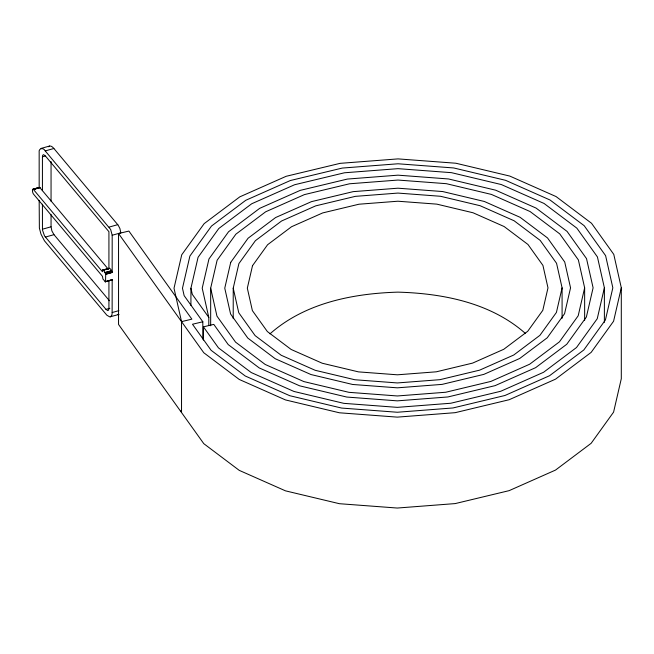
<?xml version="1.0" encoding="UTF-8"?>
<svg xmlns="http://www.w3.org/2000/svg" width="654" height="654" viewBox="0 0 654 654"><rect width="100%" height="100%" fill="white"/><g stroke="black" fill="none" stroke-linecap="round" stroke-linejoin="round"><path stroke-width="0.98" d="M39.166 200.377L39.371 228.091L40.949 234.042L44.456 240.811L106.888 315.236L109.798 316.904L119.028 314.411M108.924 280.729L108.924 308.484L108.695 309.988L107.812 310.658L105.989 309.367L44.521 235.939L42.461 229.963L42.428 204.203M105.695 274.328C105.621 272.563 101.91 267.641 102.449 271.745L33.452 189.496C31.694 188.36 32.561 193.126 33.452 194.042L102.449 276.29L102.956 279.103L105.539 281.833L105.695 274.328L112.169 272.505L112.186 235.252L110.657 229.505L45.249 150.919C43.368 147.052 38.169 148.254 39.166 152.758L39.175 187.763L39.927 187.673L108.27 269.146M42.428 190.657L42.428 156.805L42.649 155.3L43.532 154.63L45.355 155.922L108.924 231.696L108.924 268.639L102.457 270.462M105.098 281.702L112.177 279.642L112.128 313.658L111.72 315.457L110.403 316.838M111.572 279.887L112.177 279.642M190.927 305.483L190.927 288.21L198.064 257.308L218.796 228.508L251.725 203.754L294.586 184.747L344.478 172.779L398 168.658L451.489 172.672L501.316 184.551L544.079 203.476L576.861 228.164L597.429 256.932L604.386 287.809L604.386 322.357M210.67 325.782L210.67 288.185L217.12 260.243L235.873 234.189L265.655 211.798L304.429 194.606L349.563 183.782L397.967 180.054L446.355 183.684L491.416 194.426L530.092 211.544L559.75 233.879L578.357 259.9L584.643 287.834L584.643 320.346M233.225 318.653L233.225 288.169L238.898 263.595L255.395 240.68L281.58 220.995L315.678 205.871L355.359 196.355L397.926 193.077L440.477 196.274L480.11 205.716L514.118 220.774L540.196 240.41L556.554 263.284L562.088 287.85L562.088 318.334M562.088 287.85L556.415 312.432L539.918 335.339L513.733 355.024L479.635 370.148L439.954 379.672L397.387 382.942L354.836 379.745L315.203 370.303L281.195 355.253L255.117 335.616L238.759 312.735L233.225 288.169M584.643 287.834L578.193 315.776L559.44 341.838L529.658 364.221L490.884 381.413L445.75 392.245L397.346 395.964L348.958 392.335L303.897 381.593L265.213 364.474L235.563 342.14L216.956 316.127L210.67 288.185M604.386 287.809L597.249 318.711L576.517 347.511L543.588 372.265L500.727 391.272L450.827 403.24L397.313 407.36L343.824 403.346L293.998 391.468L251.234 372.543L218.452 347.854L203.435 326.853L213.776 324.376L228.23 344.593L259.229 367.932L299.655 385.827L346.759 397.052L397.33 400.853L447.933 396.953L495.103 385.639L535.626 367.671L566.756 344.266L586.36 317.035L593.104 287.825L586.524 258.624L567.083 231.426L536.084 208.086L495.658 190.191L448.554 178.967L397.984 175.166L347.38 179.065L300.211 190.379L259.687 208.348L228.557 231.753L208.953 258.984L202.209 288.193L208.79 317.394L208.79 325.52M181.534 321.637L174.013 288.226L181.73 254.798L204.162 223.635L239.781 196.862L286.158 176.294L340.129 163.345L398.024 158.889L455.895 163.238L509.801 176.081L556.055 196.56L591.518 223.267L613.779 254.381L621.3 287.793L613.583 321.22L591.151 352.383L555.532 379.156L509.155 399.725L455.184 412.674L397.289 417.129L339.418 412.788L285.512 399.937L239.258 379.459L203.786 352.751L118.546 233.543L128.887 231.066L191.875 319.152L181.534 321.637L181.534 412.551L181.093 410.573M108.948 268.516C110.199 267.584 111.916 271.108 112.169 272.505M48.609 146.758C50.244 144.787 52.753 147.076 53.881 148.491L118.161 225.172L119.919 228.548L120.81 232.832L112.186 235.252M269.979 333.851C304.805 303.006 352.661 293.499 397.902 292.134C443.044 293.417 490.868 302.777 525.587 333.605M40.949 148.45L49.573 146.03M45.249 150.919L53.881 148.491M42.428 156.805L45.306 155.995M32.847 189.219L39.461 187.363M32.749 189.358L39.632 187.42M32.716 189.464L39.73 187.477M33.354 189.39L39.829 187.567M33.452 189.496L39.927 187.673M42.428 229.219L51.053 226.791L51.053 214.553M45.355 237.083L53.988 234.663L109.406 300.726M109.136 227.085L117.769 224.657M102.621 270.094L109.161 268.246M102.514 270.225L109.431 268.32M102.474 270.331L109.529 268.393M105 272.522L111.466 270.699M105.098 272.669L111.572 270.846M105.196 272.832L111.662 271.009M105.286 273.004L111.76 271.181M105.376 273.192L111.842 271.369M105.449 273.38L111.924 271.557M105.523 273.576L111.998 271.753M105.58 273.773L112.055 271.95M105.629 273.961L112.104 272.146M105.67 274.149L112.145 272.334M112.153 279.765L105.204 281.784L112.071 279.953M105.989 309.367L109.823 308.287M112.186 312.53L118.889 310.642M202.822 321.768L192.489 324.245L211.119 350.307L245.25 376.001L289.755 395.703L341.617 408.063L397.297 412.249L453.009 407.957L504.937 395.498L549.564 375.715L583.834 349.947L605.416 319.969L612.839 287.801L605.604 255.657L584.194 225.712L550.063 200.018L505.558 180.316L453.696 167.955L398.016 163.778L342.304 168.062L290.376 180.52L245.749 200.304L211.479 226.071L189.897 256.057L182.474 288.218L184.142 295.641L202.822 321.768L202.822 339.042M117.769 314.353L118.431 314.484M53.988 234.663L51.887 230.919L51.053 226.791M208.79 317.394L192.317 294.365L190.927 288.21M621.3 287.793L621.3 378.707L613.583 412.134L591.151 443.298L555.532 470.071L509.155 490.639L455.184 503.588L397.289 508.044L339.418 503.703L285.512 490.852L239.258 470.373L203.786 443.665L118.546 324.458L118.546 233.543M203.435 326.853L203.435 340.064M51.053 161.522L51.053 201.293M230.731 262.336L224.763 288.177L230.584 314.002L247.784 338.061L275.203 358.711L310.961 374.538L352.637 384.47L397.37 387.83L442.129 384.38L483.854 374.374L519.709 358.474L547.243 337.775L564.582 313.683L570.55 287.842L564.729 262.017L547.529 237.958L520.11 217.316L484.352 201.481L442.676 191.548L397.943 188.197L353.185 191.638L311.459 201.645L275.604 217.545L248.07 238.244L230.731 262.336M252.509 265.688L247.326 288.152L252.379 310.609L267.339 331.529L291.177 349.481L322.275 363.248L358.506 371.881L397.411 374.807L436.324 371.807L472.605 363.101L503.784 349.277L527.721 331.284L542.804 310.331L547.987 287.866L542.934 265.41L527.974 244.49L504.136 226.537L473.038 212.771L436.807 204.138L397.902 201.219L358.989 204.212L322.708 212.918L291.529 226.742L267.592 244.735L252.509 265.688"/></g></svg>
